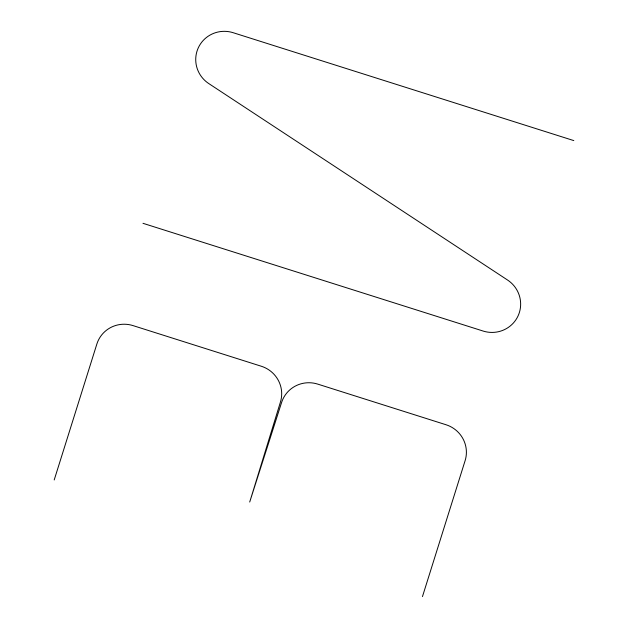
<?xml version="1.0" encoding="UTF-8"?>
<svg xmlns="http://www.w3.org/2000/svg" width="628" height="628" viewBox="0 0 628 628"><rect width="100%" height="100%" fill="white"/><g stroke="black" fill="none" stroke-linecap="round" stroke-linejoin="round"><path stroke-width="0.94" d="M54.204 479.957L96.861 344.034A28.974 28.488 22 0 1 133.018 325.602L261.311 366.242A28.974 28.488 22 0 1 280.402 402.171L249.709 502.031L281.579 402.54A28.974 28.488 22 0 1 317.729 384.108L446.029 424.748A28.974 28.488 22 0 1 465.113 460.677L422.456 596.6M573.796 140.594L233.161 32.703A28.974 28.488 22 0 0 198.362 47.665A28.974 28.488 22 0 0 209.242 83.877L507.534 280.017A29.045 28.558 22 0 1 518.006 316.049A29.045 28.558 22 0 1 483.607 331.199L142.98 223.309"/></g></svg>
